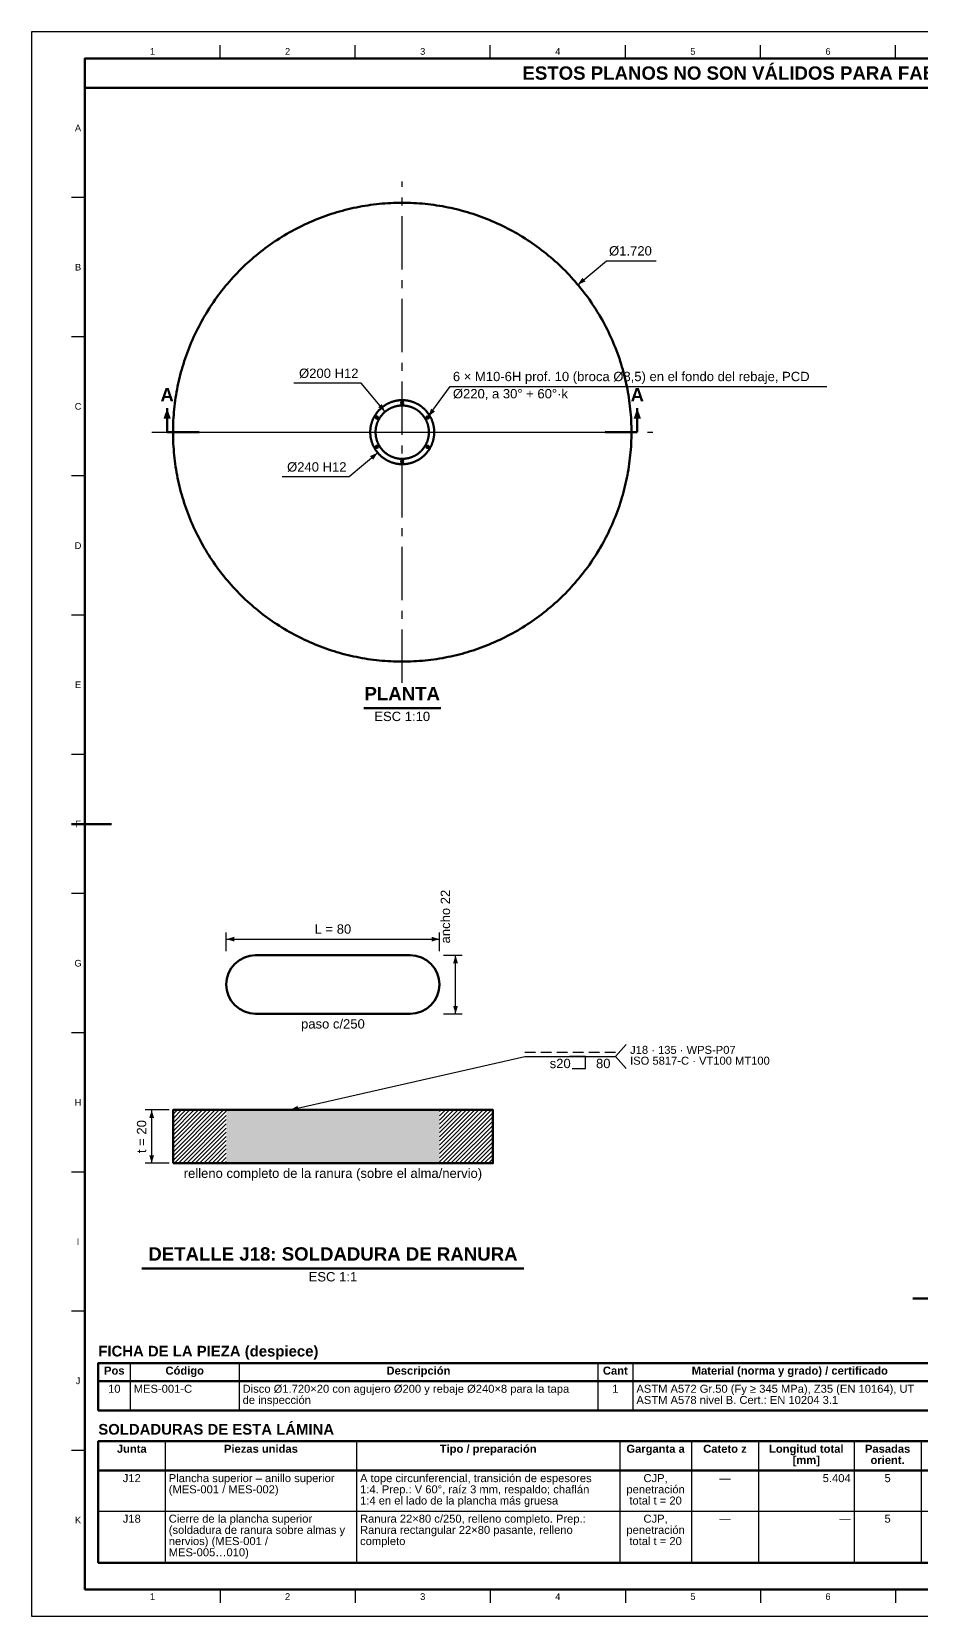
# Model space of a CAD drawing. Header units: millimetres. Extents: x 0 to 841, y 0 to 594.
# Drawn here: x 0 to 334, y 0 to 594 of the extents above; entities that cross this region are included whole.
import ezdxf
from ezdxf.enums import TextEntityAlignment as Align

# ---------------------------------------------------------------- set-up
doc = ezdxf.new("R2010")
doc.units = ezdxf.units.MM
doc.linetypes.add('EJE', pattern=[31, 20, -4, 3, -4])
doc.linetypes.add('OCULTO', pattern=[6, 4, -2])
for name, color, linetype, lineweight in [('ACH', 7, 'CONTINUOUS', 13), ('CORTE', 7, 'EJE', 70), ('COTA', 7, 'CONTINUOUS', 25), ('EJE', 7, 'EJE', 25), ('FINA', 7, 'CONTINUOUS', 25), ('MARCO', 7, 'CONTINUOUS', 70), ('OCU', 7, 'OCULTO', 25), ('TXT', 7, 'CONTINUOUS', 25), ('VIS', 7, 'CONTINUOUS', 50)]:
    doc.layers.add(name, color=color, linetype=linetype, lineweight=lineweight)
doc.styles.add('STD', font='LiberationSans-Regular.ttf')
doc.styles.add('STDB', font='LiberationSans-Bold.ttf')

msp = doc.modelspace()

# ---------------------------------------------------------------- hatches: boundary and pattern name
at = {"layer": 'ACH'}
h = msp.add_hatch(dxfattribs=at)
h.set_pattern_fill('ANSI31', scale=0.35)
h.paths.add_polyline_path([(53.03, 169.83), (73.03, 169.83), (73.03, 189.83), (53.03, 189.83)])
h = msp.add_hatch(color=7, dxfattribs=at)
h.dxf.hatch_style = 1
h.paths.add_polyline_path([(73.03, 169.83), (153.03, 169.83), (153.03, 189.83), (73.03, 189.83)])
h = msp.add_hatch(dxfattribs=at)
h.set_pattern_fill('ANSI31', scale=0.35)
h.paths.add_polyline_path([(153.03, 169.83), (173.03, 169.83), (173.03, 189.83), (153.03, 189.83)])

# ---------------------------------------------------------------- linework, layer by layer
at = {"layer": 'CORTE'}
for p, q in [((50.83, 443.88), (62.83, 443.88)), ((227.23, 443.88), (215.23, 443.88))]:
    msp.add_line(p, q, dxfattribs=at)
at = {"layer": 'COTA'}
for p, q in [((204.91, 499.16), (215.64, 508.15)), ((215.64, 508.15), (234.33, 508.15)), ((123.61, 462.26), (98.42, 462.26)), ((132.61, 451.54), (123.61, 462.26)), ((148.81, 449.72), (157.04, 461.05)), ((157.04, 461.05), (298.31, 461.05)), ((129.84, 436.16), (119.12, 427.16)), ((119.12, 427.16), (93.93, 427.16)), ((73.03, 249.33), (73.03, 256.33)), ((153.03, 249.33), (153.03, 256.33)), ((73.03, 253.83), (153.03, 253.83)), ((154.53, 247.83), (161.53, 247.83)), ((159.03, 225.83), (159.03, 247.83)), ((154.53, 225.83), (161.53, 225.83)), ((219.03, 209.83), (223.03, 214.33)), ((97.03, 189.83), (185.03, 209.83)), ((185.03, 209.83), (219.03, 209.83)), ((207.74, 209.83), (201.74, 209.83)), ((201.74, 209.83), (201.74, 209.58)), ((207.74, 205.33), (207.74, 209.83)), ((219.03, 209.83), (223.03, 205.33)), ((51.53, 189.83), (42.53, 189.83)), ((45.03, 169.83), (45.03, 189.83)), ((51.53, 169.83), (42.53, 169.83))]:
    msp.add_line(p, q, dxfattribs=at)
msp.add_lwpolyline([(202.84, 205.33), (207.74, 205.33)], dxfattribs=at)
for points in [[(204.91, 499.16), (207.79, 500.39), (206.63, 501.77)], [(50.83, 452.88), (49.43, 448.88), (52.23, 448.88)], [(132.61, 451.54), (131.37, 454.41), (129.99, 453.26)], [(148.81, 449.72), (151.3, 451.62), (149.85, 452.68)], [(227.23, 452.88), (225.83, 448.88), (228.63, 448.88)], [(129.84, 436.16), (126.97, 434.92), (128.12, 433.54)], [(73.03, 253.83), (76.03, 252.93), (76.03, 254.73)], [(153.03, 253.83), (150.03, 254.73), (150.03, 252.93)], [(159.03, 247.83), (158.13, 244.83), (159.93, 244.83)], [(159.03, 225.83), (159.93, 228.83), (158.13, 228.83)], [(97.03, 189.83), (100.16, 189.61), (99.76, 191.37)], [(45.03, 189.83), (44.13, 186.83), (45.93, 186.83)], [(45.03, 169.83), (45.93, 172.83), (44.13, 172.83)]]:
    msp.add_solid(points, dxfattribs=at)
at = {"layer": 'EJE'}
for p, q in [((139.03, 349.88), (139.03, 537.88)), ((45.03, 443.88), (233.03, 443.88)), ((62.83, 443.88), (215.23, 443.88))]:
    msp.add_line(p, q, dxfattribs=at)
at = {"layer": 'FINA'}
for p, q in [((70.69, 584), (70.69, 589)), ((121.38, 584), (121.38, 589)), ((172.06, 584), (172.06, 589)), ((222.75, 584), (222.75, 589)), ((273.44, 584), (273.44, 589)), ((324.12, 584), (324.12, 589)), ((20, 531.82), (15, 531.82)), ((20, 479.64), (15, 479.64)), ((20, 427.45), (15, 427.45)), ((20, 375.27), (15, 375.27)), ((20, 323.09), (15, 323.09)), ((20, 270.91), (15, 270.91)), ((20, 218.73), (15, 218.73)), ((20, 166.55), (15, 166.55)), ((20, 114.36), (15, 114.36)), ((37.01, 94.9), (37.01, 77.1)), ((77.85, 94.9), (77.85, 77.1)), ((212.38, 94.9), (212.38, 77.1)), ((225.59, 94.9), (225.59, 77.1)), ((25, 88.1), (646, 88.1)), ((50.13, 65.6), (50.13, 20)), ((121.92, 65.6), (121.92, 20)), ((220.63, 65.6), (220.63, 20)), ((247.55, 65.6), (247.55, 20)), ((272.68, 65.6), (272.68, 20)), ((308.58, 65.6), (308.58, 20)), ((333.71, 65.6), (333.71, 20)), ((20, 62.18), (15, 62.18)), ((25, 54.6), (646, 54.6)), ((25, 39.4), (646, 39.4)), ((70.69, 10), (70.69, 5)), ((121.38, 10), (121.38, 5)), ((172.06, 10), (172.06, 5)), ((222.75, 10), (222.75, 5)), ((273.44, 10), (273.44, 5)), ((324.12, 10), (324.12, 5))]:
    msp.add_line(p, q, dxfattribs=at)
msp.add_lwpolyline([(0, 0), (841, 0), (841, 594), (0, 594)], close=True, dxfattribs=at)
at = {"layer": 'MARCO'}
msp.add_line((15, 297), (30, 297), dxfattribs=at)
for points in [[(20, 10), (831, 10), (831, 584), (20, 584)], [(20, 573), (831, 573), (831, 584), (20, 584)]]:
    msp.add_lwpolyline(points, close=True, dxfattribs=at)
at = {"layer": 'OCU'}
msp.add_line((185.03, 211.43), (219.03, 211.43), dxfattribs=at)
at = {"layer": 'VIS'}
for p, q in [((50.83, 443.88), (50.83, 452.88)), ((227.23, 443.88), (227.23, 452.88)), ((124.57, 340.48), (153.5, 340.48)), ((41.36, 130.43), (184.71, 130.43)), ((330.63, 119.12), (520.44, 119.12)), ((25, 94.9), (25, 77.1)), ((25, 77.1), (646, 77.1)), ((25, 65.6), (25, 20)), ((25, 20), (646, 20))]:
    msp.add_line(p, q, dxfattribs=at)
for points in [[(225.03, 443.88), (225.03, 444.96), (225.01, 446.04), (224.97, 447.12), (224.93, 448.2), (224.87, 449.28), (224.79, 450.35), (224.7, 451.43), (224.6, 452.51), (224.49, 453.58), (224.36, 454.65), (224.21, 455.73), (224.06, 456.8), (223.89, 457.86), (223.71, 458.93), (223.51, 459.99), (223.3, 461.05), (223.08, 462.11), (222.84, 463.16), (222.6, 464.21), (222.33, 465.26), (222.06, 466.31), (221.77, 467.35), (221.47, 468.39), (221.15, 469.42), (220.83, 470.45), (220.49, 471.48), (220.13, 472.5), (219.77, 473.52), (219.39, 474.53), (219, 475.53), (218.59, 476.54), (218.17, 477.53), (217.75, 478.53), (217.3, 479.51), (216.85, 480.49), (216.38, 481.47), (215.91, 482.44), (215.41, 483.4), (214.91, 484.36), (214.4, 485.31), (213.87, 486.25), (213.33, 487.19), (212.78, 488.12), (212.22, 489.04), (211.65, 489.96), (211.06, 490.87), (210.47, 491.77), (209.86, 492.66), (209.24, 493.55), (208.61, 494.43), (207.97, 495.3), (207.32, 496.16), (206.66, 497.01), (205.98, 497.86), (205.3, 498.69), (204.6, 499.52), (203.9, 500.34), (203.19, 501.15), (202.46, 501.95), (201.73, 502.75), (200.98, 503.53), (200.23, 504.3), (199.46, 505.07), (198.69, 505.82), (197.91, 506.57), (197.11, 507.3), (196.31, 508.03), (195.5, 508.74), (194.68, 509.45), (193.85, 510.14), (193.02, 510.82), (192.17, 511.5), (191.32, 512.16), (190.45, 512.81), (189.58, 513.45), (188.71, 514.08), (187.82, 514.7), (186.93, 515.31), (186.02, 515.9), (185.12, 516.49), (184.2, 517.06), (183.28, 517.62), (182.35, 518.17), (181.41, 518.71), (180.47, 519.24), (179.52, 519.75), (178.56, 520.26), (177.6, 520.75), (176.63, 521.22), (175.65, 521.69), (174.67, 522.14), (173.68, 522.59), (172.69, 523.02), (171.7, 523.43), (170.69, 523.84), (169.69, 524.23), (168.67, 524.61), (167.66, 524.97), (166.64, 525.33), (165.61, 525.67), (164.58, 525.99), (163.55, 526.31), (162.51, 526.61), (161.47, 526.9), (160.42, 527.17), (159.37, 527.44), (158.32, 527.69), (157.27, 527.92), (156.21, 528.14), (155.15, 528.35), (154.09, 528.55), (153.02, 528.73), (151.95, 528.9), (150.88, 529.06), (149.81, 529.2), (148.74, 529.33), (147.67, 529.44), (146.59, 529.54), (145.51, 529.63), (144.43, 529.71), (143.36, 529.77), (142.28, 529.81), (141.2, 529.85), (140.12, 529.87), (139.03, 529.88), (137.95, 529.87), (136.87, 529.85), (135.79, 529.81), (134.71, 529.77), (133.63, 529.71), (132.56, 529.63), (131.48, 529.54), (130.4, 529.44), (129.33, 529.33), (128.26, 529.2), (127.18, 529.06), (126.12, 528.9), (125.05, 528.73), (123.98, 528.55), (122.92, 528.35), (121.86, 528.14), (120.8, 527.92), (119.75, 527.69), (118.7, 527.44), (117.65, 527.17), (116.6, 526.9), (115.56, 526.61), (114.52, 526.31), (113.49, 525.99), (112.46, 525.67), (111.43, 525.33), (110.41, 524.97), (109.4, 524.61), (108.38, 524.23), (107.38, 523.84), (106.37, 523.43), (105.38, 523.02), (104.38, 522.59), (103.4, 522.14), (102.42, 521.69), (101.44, 521.22), (100.47, 520.75), (99.51, 520.26), (98.55, 519.75), (97.6, 519.24), (96.66, 518.71), (95.72, 518.17), (94.79, 517.62), (93.87, 517.06), (92.95, 516.49), (92.04, 515.9), (91.14, 515.31), (90.25, 514.7), (89.36, 514.08), (88.49, 513.45), (87.61, 512.81), (86.75, 512.16), (85.9, 511.5), (85.05, 510.82), (84.22, 510.14), (83.39, 509.45), (82.57, 508.74), (81.76, 508.03), (80.96, 507.3), (80.16, 506.57), (79.38, 505.82), (78.61, 505.07), (77.84, 504.3), (77.09, 503.53), (76.34, 502.75), (75.61, 501.95), (74.88, 501.15), (74.17, 500.34), (73.46, 499.52), (72.77, 498.69), (72.09, 497.86), (71.41, 497.01), (70.75, 496.16), (70.1, 495.3), (69.46, 494.43), (68.83, 493.55), (68.21, 492.66), (67.6, 491.77), (67.01, 490.87), (66.42, 489.96), (65.85, 489.04), (65.29, 488.12), (64.74, 487.19), (64.2, 486.25), (63.67, 485.31), (63.16, 484.36), (62.66, 483.4), (62.16, 482.44), (61.69, 481.47), (61.22, 480.49), (60.77, 479.51), (60.32, 478.53), (59.89, 477.53), (59.48, 476.54), (59.07, 475.53), (58.68, 474.53), (58.3, 473.52), (57.94, 472.5), (57.58, 471.48), (57.24, 470.45), (56.92, 469.42), (56.6, 468.39), (56.3, 467.35), (56.01, 466.31), (55.74, 465.26), (55.47, 464.21), (55.23, 463.16), (54.99, 462.11), (54.77, 461.05), (54.56, 459.99), (54.36, 458.93), (54.18, 457.86), (54.01, 456.8), (53.86, 455.73), (53.71, 454.65), (53.58, 453.58), (53.47, 452.51), (53.37, 451.43), (53.28, 450.35), (53.2, 449.28), (53.14, 448.2), (53.1, 447.12), (53.06, 446.04), (53.04, 444.96), (53.03, 443.88), (53.04, 442.8), (53.06, 441.71), (53.1, 440.63), (53.14, 439.55), (53.2, 438.48), (53.28, 437.4), (53.37, 436.32), (53.47, 435.24), (53.58, 434.17), (53.71, 433.1), (53.86, 432.03), (54.01, 430.96), (54.18, 429.89), (54.36, 428.82), (54.56, 427.76), (54.77, 426.7), (54.99, 425.64), (55.23, 424.59), (55.47, 423.54), (55.74, 422.49), (56.01, 421.44), (56.3, 420.4), (56.6, 419.36), (56.92, 418.33), (57.24, 417.3), (57.58, 416.27), (57.94, 415.25), (58.3, 414.24), (58.68, 413.22), (59.07, 412.22), (59.48, 411.21), (59.89, 410.22), (60.32, 409.23), (60.77, 408.24), (61.22, 407.26), (61.69, 406.28), (62.16, 405.31), (62.66, 404.35), (63.16, 403.4), (63.67, 402.45), (64.2, 401.5), (64.74, 400.56), (65.29, 399.63), (65.85, 398.71), (66.42, 397.79), (67.01, 396.89), (67.6, 395.98), (68.21, 395.09), (68.83, 394.2), (69.46, 393.33), (70.1, 392.46), (70.75, 391.59), (71.41, 390.74), (72.09, 389.89), (72.77, 389.06), (73.46, 388.23), (74.17, 387.41), (74.88, 386.6), (75.61, 385.8), (76.34, 385), (77.09, 384.22), (77.84, 383.45), (78.61, 382.68), (79.38, 381.93), (80.16, 381.18), (80.96, 380.45), (81.76, 379.72), (82.57, 379.01), (83.39, 378.31), (84.22, 377.61), (85.05, 376.93), (85.9, 376.26), (86.75, 375.59), (87.61, 374.94), (88.49, 374.3), (89.36, 373.67), (90.25, 373.05), (91.14, 372.44), (92.04, 371.85), (92.95, 371.26), (93.87, 370.69), (94.79, 370.13), (95.72, 369.58), (96.66, 369.04), (97.6, 368.51), (98.55, 368), (99.51, 367.5), (100.47, 367.01), (101.44, 366.53), (102.42, 366.06), (103.4, 365.61), (104.38, 365.17), (105.38, 364.74), (106.37, 364.32), (107.38, 363.92), (108.38, 363.52), (109.4, 363.14), (110.41, 362.78), (111.43, 362.43), (112.46, 362.09), (113.49, 361.76), (114.52, 361.44), (115.56, 361.14), (116.6, 360.85), (117.65, 360.58), (118.7, 360.32), (119.75, 360.07), (120.8, 359.83), (121.86, 359.61), (122.92, 359.4), (123.98, 359.2), (125.05, 359.02), (126.12, 358.85), (127.18, 358.7), (128.26, 358.55), (129.33, 358.43), (130.4, 358.31), (131.48, 358.21), (132.56, 358.12), (133.63, 358.05), (134.71, 357.98), (135.79, 357.94), (136.87, 357.9), (137.95, 357.88), (139.03, 357.88), (140.12, 357.88), (141.2, 357.9), (142.28, 357.94), (143.36, 357.98), (144.43, 358.05), (145.51, 358.12), (146.59, 358.21), (147.67, 358.31), (148.74, 358.43), (149.81, 358.55), (150.88, 358.7), (151.95, 358.85), (153.02, 359.02), (154.09, 359.2), (155.15, 359.4), (156.21, 359.61), (157.27, 359.83), (158.32, 360.07), (159.37, 360.32), (160.42, 360.58), (161.47, 360.85), (162.51, 361.14), (163.55, 361.44), (164.58, 361.76), (165.61, 362.09), (166.64, 362.43), (167.66, 362.78), (168.67, 363.14), (169.69, 363.52), (170.69, 363.92), (171.7, 364.32), (172.69, 364.74), (173.68, 365.17), (174.67, 365.61), (175.65, 366.06), (176.63, 366.53), (177.6, 367.01), (178.56, 367.5), (179.52, 368), (180.47, 368.51), (181.41, 369.04), (182.35, 369.58), (183.28, 370.13), (184.2, 370.69), (185.12, 371.26), (186.02, 371.85), (186.93, 372.44), (187.82, 373.05), (188.71, 373.67), (189.58, 374.3), (190.45, 374.94), (191.32, 375.59), (192.17, 376.26), (193.02, 376.93), (193.85, 377.61), (194.68, 378.31), (195.5, 379.01), (196.31, 379.72), (197.11, 380.45), (197.91, 381.18), (198.69, 381.93), (199.46, 382.68), (200.23, 383.45), (200.98, 384.22), (201.73, 385), (202.46, 385.8), (203.19, 386.6), (203.9, 387.41), (204.6, 388.23), (205.3, 389.06), (205.98, 389.89), (206.66, 390.74), (207.32, 391.59), (207.97, 392.46), (208.61, 393.33), (209.24, 394.2), (209.86, 395.09), (210.47, 395.98), (211.06, 396.89), (211.65, 397.79), (212.22, 398.71), (212.78, 399.63), (213.33, 400.56), (213.87, 401.5), (214.4, 402.45), (214.91, 403.4), (215.41, 404.35), (215.91, 405.31), (216.38, 406.28), (216.85, 407.26), (217.3, 408.24), (217.75, 409.23), (218.17, 410.22), (218.59, 411.21), (219, 412.22), (219.39, 413.22), (219.77, 414.24), (220.13, 415.25), (220.49, 416.27), (220.83, 417.3), (221.15, 418.33), (221.47, 419.36), (221.77, 420.4), (222.06, 421.44), (222.33, 422.49), (222.6, 423.54), (222.84, 424.59), (223.08, 425.64), (223.3, 426.7), (223.51, 427.76), (223.71, 428.82), (223.89, 429.89), (224.06, 430.96), (224.21, 432.03), (224.36, 433.1), (224.49, 434.17), (224.6, 435.24), (224.7, 436.32), (224.79, 437.4), (224.87, 438.48), (224.93, 439.55), (224.97, 440.63), (225.01, 441.71), (225.03, 442.8), (225.03, 443.88)], [(151.03, 443.88), (151.03, 443.73), (151.03, 443.57), (151.03, 443.42), (151.02, 443.27), (151.01, 443.12), (151, 442.97), (150.99, 442.82), (150.97, 442.67), (150.96, 442.52), (150.94, 442.37), (150.92, 442.22), (150.9, 442.07), (150.87, 441.92), (150.85, 441.78), (150.82, 441.63), (150.79, 441.48), (150.76, 441.33), (150.73, 441.18), (150.69, 441.04), (150.66, 440.89), (150.62, 440.75), (150.58, 440.6), (150.54, 440.46), (150.49, 440.31), (150.45, 440.17), (150.4, 440.02), (150.35, 439.88), (150.3, 439.74), (150.25, 439.6), (150.19, 439.46), (150.14, 439.32), (150.08, 439.18), (150.02, 439.04), (149.96, 438.9), (149.89, 438.77), (149.83, 438.63), (149.76, 438.5), (149.69, 438.36), (149.62, 438.23), (149.55, 438.09), (149.48, 437.96), (149.4, 437.83), (149.33, 437.7), (149.25, 437.57), (149.17, 437.45), (149.09, 437.32), (149, 437.19), (148.92, 437.07), (148.83, 436.95), (148.74, 436.82), (148.65, 436.7), (148.56, 436.58), (148.47, 436.46), (148.38, 436.34), (148.28, 436.23), (148.18, 436.11), (148.09, 436), (147.99, 435.88), (147.88, 435.77), (147.78, 435.66), (147.68, 435.55), (147.57, 435.44), (147.47, 435.34), (147.36, 435.23), (147.25, 435.13), (147.14, 435.03), (147.03, 434.92), (146.91, 434.82), (146.8, 434.73), (146.68, 434.63), (146.57, 434.53), (146.45, 434.44), (146.33, 434.35), (146.21, 434.26), (146.09, 434.17), (145.97, 434.08), (145.84, 433.99), (145.72, 433.91), (145.59, 433.83), (145.46, 433.74), (145.34, 433.66), (145.21, 433.59), (145.08, 433.51), (144.95, 433.43), (144.82, 433.36), (144.68, 433.29), (144.55, 433.22), (144.42, 433.15), (144.28, 433.08), (144.14, 433.02), (144.01, 432.95), (143.87, 432.89), (143.73, 432.83), (143.59, 432.77), (143.45, 432.72), (143.31, 432.66), (143.17, 432.61), (143.03, 432.56), (142.89, 432.51), (142.74, 432.46), (142.6, 432.42), (142.45, 432.37), (142.31, 432.33), (142.16, 432.29), (142.02, 432.25), (141.87, 432.22), (141.73, 432.18), (141.58, 432.15), (141.43, 432.12), (141.28, 432.09), (141.14, 432.06), (140.99, 432.04), (140.84, 432.01), (140.69, 431.99), (140.54, 431.97), (140.39, 431.95), (140.24, 431.94), (140.09, 431.92), (139.94, 431.91), (139.79, 431.9), (139.64, 431.89), (139.49, 431.88), (139.34, 431.88), (139.19, 431.88), (139.03, 431.88), (138.88, 431.88), (138.73, 431.88), (138.58, 431.88), (138.43, 431.89), (138.28, 431.9), (138.13, 431.91), (137.98, 431.92), (137.83, 431.94), (137.68, 431.95), (137.53, 431.97), (137.38, 431.99), (137.23, 432.01), (137.08, 432.04), (136.93, 432.06), (136.79, 432.09), (136.64, 432.12), (136.49, 432.15), (136.34, 432.18), (136.2, 432.22), (136.05, 432.25), (135.9, 432.29), (135.76, 432.33), (135.61, 432.37), (135.47, 432.42), (135.33, 432.46), (135.18, 432.51), (135.04, 432.56), (134.9, 432.61), (134.76, 432.66), (134.62, 432.72), (134.48, 432.77), (134.34, 432.83), (134.2, 432.89), (134.06, 432.95), (133.93, 433.02), (133.79, 433.08), (133.65, 433.15), (133.52, 433.22), (133.39, 433.29), (133.25, 433.36), (133.12, 433.43), (132.99, 433.51), (132.86, 433.59), (132.73, 433.66), (132.6, 433.74), (132.48, 433.83), (132.35, 433.91), (132.23, 433.99), (132.1, 434.08), (131.98, 434.17), (131.86, 434.26), (131.74, 434.35), (131.62, 434.44), (131.5, 434.53), (131.39, 434.63), (131.27, 434.73), (131.16, 434.82), (131.04, 434.92), (130.93, 435.03), (130.82, 435.13), (130.71, 435.23), (130.6, 435.34), (130.5, 435.44), (130.39, 435.55), (130.29, 435.66), (130.18, 435.77), (130.08, 435.88), (129.98, 436), (129.89, 436.11), (129.79, 436.23), (129.69, 436.34), (129.6, 436.46), (129.51, 436.58), (129.42, 436.7), (129.33, 436.82), (129.24, 436.95), (129.15, 437.07), (129.07, 437.19), (128.98, 437.32), (128.9, 437.45), (128.82, 437.57), (128.74, 437.7), (128.67, 437.83), (128.59, 437.96), (128.52, 438.09), (128.45, 438.23), (128.38, 438.36), (128.31, 438.5), (128.24, 438.63), (128.18, 438.77), (128.11, 438.9), (128.05, 439.04), (127.99, 439.18), (127.93, 439.32), (127.88, 439.46), (127.82, 439.6), (127.77, 439.74), (127.72, 439.88), (127.67, 440.02), (127.62, 440.17), (127.58, 440.31), (127.53, 440.46), (127.49, 440.6), (127.45, 440.75), (127.41, 440.89), (127.38, 441.04), (127.34, 441.18), (127.31, 441.33), (127.28, 441.48), (127.25, 441.63), (127.22, 441.78), (127.19, 441.92), (127.17, 442.07), (127.15, 442.22), (127.13, 442.37), (127.11, 442.52), (127.1, 442.67), (127.08, 442.82), (127.07, 442.97), (127.06, 443.12), (127.05, 443.27), (127.04, 443.42), (127.04, 443.57), (127.04, 443.73), (127.03, 443.88), (127.04, 444.03), (127.04, 444.18), (127.04, 444.33), (127.05, 444.48), (127.06, 444.63), (127.07, 444.78), (127.08, 444.93), (127.1, 445.08), (127.11, 445.23), (127.13, 445.38), (127.15, 445.53), (127.17, 445.68), (127.19, 445.83), (127.22, 445.98), (127.25, 446.12), (127.28, 446.27), (127.31, 446.42), (127.34, 446.57), (127.38, 446.71), (127.41, 446.86), (127.45, 447.01), (127.49, 447.15), (127.53, 447.3), (127.58, 447.44), (127.62, 447.58), (127.67, 447.73), (127.72, 447.87), (127.77, 448.01), (127.82, 448.15), (127.88, 448.29), (127.93, 448.43), (127.99, 448.57), (128.05, 448.71), (128.11, 448.85), (128.18, 448.99), (128.24, 449.12), (128.31, 449.26), (128.38, 449.39), (128.45, 449.52), (128.52, 449.66), (128.59, 449.79), (128.67, 449.92), (128.74, 450.05), (128.82, 450.18), (128.9, 450.31), (128.98, 450.43), (129.07, 450.56), (129.15, 450.68), (129.24, 450.81), (129.33, 450.93), (129.42, 451.05), (129.51, 451.17), (129.6, 451.29), (129.69, 451.41), (129.79, 451.52), (129.89, 451.64), (129.98, 451.75), (130.08, 451.87), (130.18, 451.98), (130.29, 452.09), (130.39, 452.2), (130.5, 452.31), (130.6, 452.41), (130.71, 452.52), (130.82, 452.62), (130.93, 452.73), (131.04, 452.83), (131.16, 452.93), (131.27, 453.03), (131.39, 453.12), (131.5, 453.22), (131.62, 453.31), (131.74, 453.4), (131.86, 453.49), (131.98, 453.58), (132.1, 453.67), (132.23, 453.76), (132.35, 453.84), (132.48, 453.93), (132.6, 454.01), (132.73, 454.09), (132.86, 454.17), (132.99, 454.24), (133.12, 454.32), (133.25, 454.39), (133.39, 454.46), (133.52, 454.53), (133.65, 454.6), (133.79, 454.67), (133.93, 454.73), (134.06, 454.8), (134.2, 454.86), (134.34, 454.92), (134.48, 454.98), (134.62, 455.03), (134.76, 455.09), (134.9, 455.14), (135.04, 455.19), (135.18, 455.24), (135.33, 455.29), (135.47, 455.33), (135.61, 455.38), (135.76, 455.42), (135.9, 455.46), (136.05, 455.5), (136.2, 455.54), (136.34, 455.57), (136.49, 455.6), (136.64, 455.63), (136.79, 455.66), (136.93, 455.69), (137.08, 455.72), (137.23, 455.74), (137.38, 455.76), (137.53, 455.78), (137.68, 455.8), (137.83, 455.82), (137.98, 455.83), (138.13, 455.84), (138.28, 455.85), (138.43, 455.86), (138.58, 455.87), (138.73, 455.87), (138.88, 455.87), (139.03, 455.88), (139.19, 455.87), (139.34, 455.87), (139.49, 455.87), (139.64, 455.86), (139.79, 455.85), (139.94, 455.84), (140.09, 455.83), (140.24, 455.82), (140.39, 455.8), (140.54, 455.78), (140.69, 455.76), (140.84, 455.74), (140.99, 455.72), (141.14, 455.69), (141.28, 455.66), (141.43, 455.63), (141.58, 455.6), (141.73, 455.57), (141.87, 455.54), (142.02, 455.5), (142.16, 455.46), (142.31, 455.42), (142.45, 455.38), (142.6, 455.33), (142.74, 455.29), (142.89, 455.24), (143.03, 455.19), (143.17, 455.14), (143.31, 455.09), (143.45, 455.03), (143.59, 454.98), (143.73, 454.92), (143.87, 454.86), (144.01, 454.8), (144.14, 454.73), (144.28, 454.67), (144.42, 454.6), (144.55, 454.53), (144.68, 454.46), (144.82, 454.39), (144.95, 454.32), (145.08, 454.24), (145.21, 454.17), (145.34, 454.09), (145.46, 454.01), (145.59, 453.93), (145.72, 453.84), (145.84, 453.76), (145.97, 453.67), (146.09, 453.58), (146.21, 453.49), (146.33, 453.4), (146.45, 453.31), (146.57, 453.22), (146.68, 453.12), (146.8, 453.03), (146.91, 452.93), (147.03, 452.83), (147.14, 452.73), (147.25, 452.62), (147.36, 452.52), (147.47, 452.41), (147.57, 452.31), (147.68, 452.2), (147.78, 452.09), (147.88, 451.98), (147.99, 451.87), (148.09, 451.75), (148.18, 451.64), (148.28, 451.52), (148.38, 451.41), (148.47, 451.29), (148.56, 451.17), (148.65, 451.05), (148.74, 450.93), (148.83, 450.81), (148.92, 450.68), (149, 450.56), (149.09, 450.43), (149.17, 450.31), (149.25, 450.18), (149.33, 450.05), (149.4, 449.92), (149.48, 449.79), (149.55, 449.66), (149.62, 449.52), (149.69, 449.39), (149.76, 449.26), (149.83, 449.12), (149.89, 448.99), (149.96, 448.85), (150.02, 448.71), (150.08, 448.57), (150.14, 448.43), (150.19, 448.29), (150.25, 448.15), (150.3, 448.01), (150.35, 447.87), (150.4, 447.73), (150.45, 447.58), (150.49, 447.44), (150.54, 447.3), (150.58, 447.15), (150.62, 447.01), (150.66, 446.86), (150.69, 446.71), (150.73, 446.57), (150.76, 446.42), (150.79, 446.27), (150.82, 446.12), (150.85, 445.98), (150.87, 445.83), (150.9, 445.68), (150.92, 445.53), (150.94, 445.38), (150.96, 445.23), (150.97, 445.08), (150.99, 444.93), (151, 444.78), (151.01, 444.63), (151.02, 444.48), (151.03, 444.33), (151.03, 444.18), (151.03, 444.03), (151.03, 443.88)], [(149.03, 443.88), (149.03, 443.75), (149.03, 443.62), (149.03, 443.5), (149.02, 443.37), (149.02, 443.25), (149.01, 443.12), (149, 443), (148.98, 442.87), (148.97, 442.75), (148.96, 442.62), (148.94, 442.5), (148.92, 442.37), (148.9, 442.25), (148.88, 442.13), (148.86, 442), (148.83, 441.88), (148.81, 441.76), (148.78, 441.63), (148.75, 441.51), (148.72, 441.39), (148.69, 441.27), (148.66, 441.15), (148.62, 441.03), (148.58, 440.91), (148.55, 440.79), (148.51, 440.67), (148.46, 440.55), (148.42, 440.43), (148.38, 440.31), (148.33, 440.19), (148.29, 440.08), (148.24, 439.96), (148.19, 439.85), (148.14, 439.73), (148.08, 439.62), (148.03, 439.5), (147.97, 439.39), (147.92, 439.28), (147.86, 439.17), (147.8, 439.06), (147.74, 438.95), (147.67, 438.84), (147.61, 438.73), (147.54, 438.62), (147.48, 438.52), (147.41, 438.41), (147.34, 438.31), (147.27, 438.2), (147.2, 438.1), (147.12, 438), (147.05, 437.9), (146.97, 437.8), (146.9, 437.7), (146.82, 437.6), (146.74, 437.5), (146.66, 437.41), (146.58, 437.31), (146.49, 437.22), (146.41, 437.12), (146.32, 437.03), (146.24, 436.94), (146.15, 436.85), (146.06, 436.76), (145.97, 436.67), (145.88, 436.59), (145.79, 436.5), (145.69, 436.42), (145.6, 436.33), (145.51, 436.25), (145.41, 436.17), (145.31, 436.09), (145.21, 436.01), (145.11, 435.94), (145.01, 435.86), (144.91, 435.79), (144.81, 435.71), (144.71, 435.64), (144.6, 435.57), (144.5, 435.5), (144.39, 435.43), (144.29, 435.37), (144.18, 435.3), (144.07, 435.24), (143.96, 435.17), (143.85, 435.11), (143.74, 435.05), (143.63, 434.99), (143.52, 434.94), (143.41, 434.88), (143.29, 434.83), (143.18, 434.77), (143.06, 434.72), (142.95, 434.67), (142.83, 434.63), (142.72, 434.58), (142.6, 434.53), (142.48, 434.49), (142.36, 434.45), (142.24, 434.4), (142.12, 434.37), (142.01, 434.33), (141.88, 434.29), (141.76, 434.26), (141.64, 434.22), (141.52, 434.19), (141.4, 434.16), (141.28, 434.13), (141.15, 434.1), (141.03, 434.08), (140.91, 434.05), (140.78, 434.03), (140.66, 434.01), (140.54, 433.99), (140.41, 433.97), (140.29, 433.95), (140.16, 433.94), (140.04, 433.93), (139.91, 433.91), (139.79, 433.9), (139.66, 433.9), (139.54, 433.89), (139.41, 433.88), (139.29, 433.88), (139.16, 433.88), (139.03, 433.88), (138.91, 433.88), (138.78, 433.88), (138.66, 433.88), (138.53, 433.89), (138.41, 433.9), (138.28, 433.9), (138.16, 433.91), (138.03, 433.93), (137.91, 433.94), (137.78, 433.95), (137.66, 433.97), (137.53, 433.99), (137.41, 434.01), (137.28, 434.03), (137.16, 434.05), (137.04, 434.08), (136.91, 434.1), (136.79, 434.13), (136.67, 434.16), (136.55, 434.19), (136.43, 434.22), (136.31, 434.26), (136.18, 434.29), (136.06, 434.33), (135.94, 434.37), (135.83, 434.4), (135.71, 434.45), (135.59, 434.49), (135.47, 434.53), (135.35, 434.58), (135.24, 434.63), (135.12, 434.67), (135.01, 434.72), (134.89, 434.77), (134.78, 434.83), (134.66, 434.88), (134.55, 434.94), (134.44, 434.99), (134.33, 435.05), (134.22, 435.11), (134.11, 435.17), (134, 435.24), (133.89, 435.3), (133.78, 435.37), (133.68, 435.43), (133.57, 435.5), (133.47, 435.57), (133.36, 435.64), (133.26, 435.71), (133.16, 435.79), (133.06, 435.86), (132.96, 435.94), (132.86, 436.01), (132.76, 436.09), (132.66, 436.17), (132.56, 436.25), (132.47, 436.33), (132.37, 436.42), (132.28, 436.5), (132.19, 436.59), (132.1, 436.67), (132.01, 436.76), (131.92, 436.85), (131.83, 436.94), (131.75, 437.03), (131.66, 437.12), (131.58, 437.22), (131.49, 437.31), (131.41, 437.41), (131.33, 437.5), (131.25, 437.6), (131.17, 437.7), (131.09, 437.8), (131.02, 437.9), (130.94, 438), (130.87, 438.1), (130.8, 438.2), (130.73, 438.31), (130.66, 438.41), (130.59, 438.52), (130.52, 438.62), (130.46, 438.73), (130.4, 438.84), (130.33, 438.95), (130.27, 439.06), (130.21, 439.17), (130.15, 439.28), (130.1, 439.39), (130.04, 439.5), (129.99, 439.62), (129.93, 439.73), (129.88, 439.85), (129.83, 439.96), (129.78, 440.08), (129.74, 440.19), (129.69, 440.31), (129.65, 440.43), (129.6, 440.55), (129.56, 440.67), (129.52, 440.79), (129.49, 440.91), (129.45, 441.03), (129.41, 441.15), (129.38, 441.27), (129.35, 441.39), (129.32, 441.51), (129.29, 441.63), (129.26, 441.76), (129.24, 441.88), (129.21, 442), (129.19, 442.13), (129.17, 442.25), (129.15, 442.37), (129.13, 442.5), (129.11, 442.62), (129.1, 442.75), (129.09, 442.87), (129.07, 443), (129.06, 443.12), (129.05, 443.25), (129.05, 443.37), (129.04, 443.5), (129.04, 443.62), (129.04, 443.75), (129.03, 443.88), (129.04, 444), (129.04, 444.13), (129.04, 444.25), (129.05, 444.38), (129.05, 444.5), (129.06, 444.63), (129.07, 444.75), (129.09, 444.88), (129.1, 445), (129.11, 445.13), (129.13, 445.25), (129.15, 445.38), (129.17, 445.5), (129.19, 445.63), (129.21, 445.75), (129.24, 445.87), (129.26, 446), (129.29, 446.12), (129.32, 446.24), (129.35, 446.36), (129.38, 446.48), (129.41, 446.61), (129.45, 446.73), (129.49, 446.85), (129.52, 446.97), (129.56, 447.09), (129.6, 447.2), (129.65, 447.32), (129.69, 447.44), (129.74, 447.56), (129.78, 447.67), (129.83, 447.79), (129.88, 447.9), (129.93, 448.02), (129.99, 448.13), (130.04, 448.25), (130.1, 448.36), (130.15, 448.47), (130.21, 448.58), (130.27, 448.69), (130.33, 448.8), (130.4, 448.91), (130.46, 449.02), (130.52, 449.13), (130.59, 449.23), (130.66, 449.34), (130.73, 449.44), (130.8, 449.55), (130.87, 449.65), (130.94, 449.75), (131.02, 449.85), (131.09, 449.96), (131.17, 450.05), (131.25, 450.15), (131.33, 450.25), (131.41, 450.35), (131.49, 450.44), (131.58, 450.54), (131.66, 450.63), (131.75, 450.72), (131.83, 450.81), (131.92, 450.9), (132.01, 450.99), (132.1, 451.08), (132.19, 451.17), (132.28, 451.25), (132.37, 451.34), (132.47, 451.42), (132.56, 451.5), (132.66, 451.58), (132.76, 451.66), (132.86, 451.74), (132.96, 451.82), (133.06, 451.89), (133.16, 451.97), (133.26, 452.04), (133.36, 452.11), (133.47, 452.18), (133.57, 452.25), (133.68, 452.32), (133.78, 452.39), (133.89, 452.45), (134, 452.52), (134.11, 452.58), (134.22, 452.64), (134.33, 452.7), (134.44, 452.76), (134.55, 452.81), (134.66, 452.87), (134.78, 452.92), (134.89, 452.98), (135.01, 453.03), (135.12, 453.08), (135.24, 453.13), (135.35, 453.17), (135.47, 453.22), (135.59, 453.26), (135.71, 453.31), (135.83, 453.35), (135.94, 453.39), (136.06, 453.42), (136.18, 453.46), (136.31, 453.5), (136.43, 453.53), (136.55, 453.56), (136.67, 453.59), (136.79, 453.62), (136.91, 453.65), (137.04, 453.67), (137.16, 453.7), (137.28, 453.72), (137.41, 453.74), (137.53, 453.76), (137.66, 453.78), (137.78, 453.8), (137.91, 453.81), (138.03, 453.83), (138.16, 453.84), (138.28, 453.85), (138.41, 453.86), (138.53, 453.86), (138.66, 453.87), (138.78, 453.87), (138.91, 453.88), (139.03, 453.88), (139.16, 453.88), (139.29, 453.87), (139.41, 453.87), (139.54, 453.86), (139.66, 453.86), (139.79, 453.85), (139.91, 453.84), (140.04, 453.83), (140.16, 453.81), (140.29, 453.8), (140.41, 453.78), (140.54, 453.76), (140.66, 453.74), (140.78, 453.72), (140.91, 453.7), (141.03, 453.67), (141.15, 453.65), (141.28, 453.62), (141.4, 453.59), (141.52, 453.56), (141.64, 453.53), (141.76, 453.5), (141.88, 453.46), (142.01, 453.42), (142.12, 453.39), (142.24, 453.35), (142.36, 453.31), (142.48, 453.26), (142.6, 453.22), (142.72, 453.17), (142.83, 453.13), (142.95, 453.08), (143.06, 453.03), (143.18, 452.98), (143.29, 452.92), (143.41, 452.87), (143.52, 452.81), (143.63, 452.76), (143.74, 452.7), (143.85, 452.64), (143.96, 452.58), (144.07, 452.52), (144.18, 452.45), (144.29, 452.39), (144.39, 452.32), (144.5, 452.25), (144.6, 452.18), (144.71, 452.11), (144.81, 452.04), (144.91, 451.97), (145.01, 451.89), (145.11, 451.82), (145.21, 451.74), (145.31, 451.66), (145.41, 451.58), (145.51, 451.5), (145.6, 451.42), (145.69, 451.34), (145.79, 451.25), (145.88, 451.17), (145.97, 451.08), (146.06, 450.99), (146.15, 450.9), (146.24, 450.81), (146.32, 450.72), (146.41, 450.63), (146.49, 450.54), (146.58, 450.44), (146.66, 450.35), (146.74, 450.25), (146.82, 450.15), (146.9, 450.05), (146.97, 449.96), (147.05, 449.85), (147.12, 449.75), (147.2, 449.65), (147.27, 449.55), (147.34, 449.44), (147.41, 449.34), (147.48, 449.23), (147.54, 449.13), (147.61, 449.02), (147.67, 448.91), (147.74, 448.8), (147.8, 448.69), (147.86, 448.58), (147.92, 448.47), (147.97, 448.36), (148.03, 448.25), (148.08, 448.13), (148.14, 448.02), (148.19, 447.9), (148.24, 447.79), (148.29, 447.67), (148.33, 447.56), (148.38, 447.44), (148.42, 447.32), (148.46, 447.2), (148.51, 447.09), (148.55, 446.97), (148.58, 446.85), (148.62, 446.73), (148.66, 446.61), (148.69, 446.48), (148.72, 446.36), (148.75, 446.24), (148.78, 446.12), (148.81, 446), (148.83, 445.87), (148.86, 445.75), (148.88, 445.63), (148.9, 445.5), (148.92, 445.38), (148.94, 445.25), (148.96, 445.13), (148.97, 445), (148.98, 444.88), (149, 444.75), (149.01, 444.63), (149.02, 444.5), (149.02, 444.38), (149.03, 444.25), (149.03, 444.13), (149.03, 444), (149.03, 443.88)], [(139.46, 454.88), (139.44, 454.76), (139.39, 454.65), (139.31, 454.55), (139.21, 454.49), (139.1, 454.46), (138.97, 454.46), (138.86, 454.49), (138.76, 454.55), (138.68, 454.65), (138.63, 454.76), (138.61, 454.88), (138.63, 455), (138.68, 455.11), (138.76, 455.2), (138.86, 455.26), (138.97, 455.3), (139.1, 455.3), (139.21, 455.26), (139.31, 455.2), (139.39, 455.11), (139.44, 455), (139.46, 454.88)], [(129.93, 449.38), (129.92, 449.26), (129.87, 449.15), (129.79, 449.05), (129.69, 448.99), (129.57, 448.96), (129.45, 448.96), (129.33, 448.99), (129.23, 449.05), (129.15, 449.15), (129.1, 449.26), (129.08, 449.38), (129.1, 449.5), (129.15, 449.61), (129.23, 449.7), (129.33, 449.76), (129.45, 449.8), (129.57, 449.8), (129.69, 449.76), (129.79, 449.7), (129.87, 449.61), (129.92, 449.5), (129.93, 449.38)], [(148.99, 449.38), (148.97, 449.26), (148.92, 449.15), (148.84, 449.05), (148.74, 448.99), (148.62, 448.96), (148.5, 448.96), (148.38, 448.99), (148.28, 449.05), (148.2, 449.15), (148.15, 449.26), (148.14, 449.38), (148.15, 449.5), (148.2, 449.61), (148.28, 449.7), (148.38, 449.76), (148.5, 449.8), (148.62, 449.8), (148.74, 449.76), (148.84, 449.7), (148.92, 449.61), (148.97, 449.5), (148.99, 449.38)], [(129.93, 438.38), (129.92, 438.26), (129.87, 438.15), (129.79, 438.05), (129.69, 437.99), (129.57, 437.96), (129.45, 437.96), (129.33, 437.99), (129.23, 438.05), (129.15, 438.15), (129.1, 438.26), (129.08, 438.38), (129.1, 438.5), (129.15, 438.61), (129.23, 438.7), (129.33, 438.76), (129.45, 438.8), (129.57, 438.8), (129.69, 438.76), (129.79, 438.7), (129.87, 438.61), (129.92, 438.5), (129.93, 438.38)], [(148.99, 438.38), (148.97, 438.26), (148.92, 438.15), (148.84, 438.05), (148.74, 437.99), (148.62, 437.96), (148.5, 437.96), (148.38, 437.99), (148.28, 438.05), (148.2, 438.15), (148.15, 438.26), (148.14, 438.38), (148.15, 438.5), (148.2, 438.61), (148.28, 438.7), (148.38, 438.76), (148.5, 438.8), (148.62, 438.8), (148.74, 438.76), (148.84, 438.7), (148.92, 438.61), (148.97, 438.5), (148.99, 438.38)], [(139.46, 432.88), (139.44, 432.76), (139.39, 432.65), (139.31, 432.55), (139.21, 432.49), (139.1, 432.46), (138.97, 432.46), (138.86, 432.49), (138.76, 432.55), (138.68, 432.65), (138.63, 432.76), (138.61, 432.88), (138.63, 433), (138.68, 433.11), (138.76, 433.2), (138.86, 433.26), (138.97, 433.3), (139.1, 433.3), (139.21, 433.26), (139.31, 433.2), (139.39, 433.11), (139.44, 433), (139.46, 432.88)]]:
    msp.add_lwpolyline(points, dxfattribs=at)
for points in [[(142.03, 225.83), (144.18, 226.04), (146.24, 226.66), (148.15, 227.68), (149.81, 229.05), (151.18, 230.71), (152.2, 232.62), (152.82, 234.68), (153.03, 236.83), (152.82, 238.97), (152.2, 241.04), (151.18, 242.94), (149.81, 244.6), (148.15, 245.97), (146.24, 246.99), (144.18, 247.61), (142.03, 247.83), (84.03, 247.83), (81.89, 247.61), (79.83, 246.99), (77.92, 245.97), (76.26, 244.6), (74.89, 242.94), (73.87, 241.04), (73.25, 238.97), (73.03, 236.83), (73.25, 234.68), (73.87, 232.62), (74.89, 230.71), (76.26, 229.05), (77.92, 227.68), (79.83, 226.66), (81.89, 226.04), (84.03, 225.83)], [(53.03, 169.83), (173.03, 169.83), (173.03, 189.83), (53.03, 189.83)], [(25, 88.1), (646, 88.1), (646, 94.9), (25, 94.9)], [(25, 54.6), (646, 54.6), (646, 65.6), (25, 65.6)]]:
    msp.add_lwpolyline(points, close=True, dxfattribs=at)

# ---------------------------------------------------------------- texts
at = {"layer": 'TXT'}
for s, height, style, p in [('1', 2.5, 'STD', (45.34, 586.6)), ('2', 2.5, 'STD', (96.03, 586.6)), ('3', 2.5, 'STD', (146.72, 586.6)), ('ESTOS PLANOS NO SON VÁLIDOS PARA FABRICACIÓN HASTA SU REVISIÓN Y APROBACIÓN POR UN INGENIERO CALCULISTA HABILITADO.', 5, 'STDB', (425.5, 578.5)), ('4', 2.5, 'STD', (197.41, 586.6)), ('5', 2.5, 'STD', (248.09, 586.6)), ('6', 2.5, 'STD', (298.78, 586.6)), ('A', 2.5, 'STD', (17.4, 557.91)), ('B', 2.5, 'STD', (17.4, 505.73)), ('A', 5, 'STDB', (50.83, 457.88)), ('A', 5, 'STDB', (227.23, 457.88)), ('C', 2.5, 'STD', (17.4, 453.55)), ('D', 2.5, 'STD', (17.4, 401.36)), ('E', 2.5, 'STD', (17.4, 349.18)), ('F', 2.5, 'STD', (17.4, 297)), ('G', 2.5, 'STD', (17.4, 244.82)), ('H', 2.5, 'STD', (17.4, 192.64)), ('I', 2.5, 'STD', (17.4, 140.45)), ('J', 2.5, 'STD', (17.4, 88.27)), ('Pos', 3, 'STDB', (31.01, 92.1)), ('Código', 3, 'STDB', (57.43, 92.1)), ('Descripción', 3, 'STDB', (145.12, 92.1)), ('Cant', 3, 'STDB', (218.99, 92.1)), ('Material (norma y grado) / certificado', 3, 'STDB', (284.45, 92.1)), ('10', 3, 'STD', (31.01, 85.3)), ('1', 3, 'STD', (218.99, 85.3)), ('Junta', 3, 'STDB', (37.56, 62.8)), ('Piezas unidas', 3, 'STDB', (86.02, 62.8)), ('Tipo / preparación', 3, 'STDB', (171.28, 62.8)), ('Garganta a', 3, 'STDB', (234.09, 62.8)), ('Cateto z', 3, 'STDB', (260.12, 62.8)), ('Longitud total', 3, 'STDB', (290.63, 62.8)), ('[mm]', 3, 'STDB', (290.63, 58.6)), ('Pasadas', 3, 'STDB', (321.14, 62.8)), ('orient.', 3, 'STDB', (321.14, 58.6)), ('J12', 3, 'STD', (37.56, 51.8)), ('penetración', 3, 'STD', (234.09, 47.6)), ('CJP,', 3, 'STD', (234.09, 51.8)), ('—', 3, 'STD', (260.12, 51.8)), ('5', 3, 'STD', (321.14, 51.8)), ('total t = 20', 3, 'STD', (234.09, 43.4)), ('K', 2.5, 'STD', (17.4, 36.09)), ('J18', 3, 'STD', (37.56, 36.6)), ('CJP,', 3, 'STD', (234.09, 36.6)), ('—', 3, 'STD', (260.12, 36.6)), ('5', 3, 'STD', (321.14, 36.6)), ('penetración', 3, 'STD', (234.09, 32.4)), ('total t = 20', 3, 'STD', (234.09, 28.2)), ('1', 2.5, 'STD', (45.34, 7.4)), ('2', 2.5, 'STD', (96.03, 7.4)), ('3', 2.5, 'STD', (146.72, 7.4)), ('4', 2.5, 'STD', (197.41, 7.4)), ('5', 2.5, 'STD', (248.09, 7.4)), ('6', 2.5, 'STD', (298.78, 7.4))]:
    msp.add_text(s, height=height, dxfattribs=dict(at, style=style)).set_placement(p, align=Align.MIDDLE_CENTER)
at = {"layer": 'TXT', "style": 'STD'}
for s, p in [('Ø1.720', (216.64, 509.05)), ('6 × M10-6H prof. 10 (broca Ø8,5) en el fondo del rebaje, PCD', (158.04, 461.95))]:
    msp.add_text(s, height=3.5, dxfattribs=at).set_placement(p, align=Align.BOTTOM_LEFT)
for s, p in [('Ø200 H12', (122.61, 463.16)), ('Ø240 H12', (118.12, 428.06))]:
    msp.add_text(s, height=3.5, dxfattribs=at).set_placement(p, align=Align.BOTTOM_RIGHT)
at = {"layer": 'TXT'}
for s, height, style, p in [('Ø220, a 30° + 60°·k', 3.5, 'STD', (158.04, 460.05)), ('J18 · 135 · WPS-P07', 3, 'STD', (224.53, 213.83)), ('ISO 5817-C · VT100 MT100', 3, 'STD', (224.53, 209.78)), ('FICHA DE LA PIEZA (despiece)', 4, 'STDB', (25, 101.4)), ('SOLDADURAS DE ESTA LÁMINA', 4, 'STDB', (25, 72.1))]:
    msp.add_text(s, height=height, dxfattribs=dict(at, style=style)).set_placement(p, align=Align.TOP_LEFT)
for s, height, style, p in [('PLANTA', 5, 'STDB', (139.03, 341.88)), ('L = 80', 3.5, 'STD', (113.03, 254.83)), ('DETALLE J18: SOLDADURA DE RANURA', 5, 'STDB', (113.03, 131.83))]:
    msp.add_text(s, height=height, dxfattribs=dict(at, style=style)).set_placement(p, align=Align.BOTTOM_CENTER)
at = {"layer": 'TXT', "style": 'STD'}
for s, p in [('ESC 1:10', (139.03, 339.08)), ('paso c/250', (113.03, 223.83)), ('relleno completo de la ranura (sobre el alma/nervio)', (113.03, 167.83)), ('ESC 1:1', (113.03, 129.03))]:
    msp.add_text(s, height=3.5, dxfattribs=at).set_placement(p, align=Align.TOP_CENTER)
for s, p in [('ancho 22', (158.03, 262.29)), ('t = 20', (44.03, 179.83))]:
    msp.add_text(s, height=3.5, rotation=90, dxfattribs=at).set_placement(p, align=Align.BOTTOM_CENTER)
for s, height, p in [('s20', 3.5, (202.24, 207.23)), ('5.404', 3, (307.28, 51.8)), ('—', 3, (307.28, 36.6))]:
    msp.add_text(s, height=height, dxfattribs=at).set_placement(p, align=Align.MIDDLE_RIGHT)
for s, height, p in [('80', 3.5, (211.74, 207.23)), ('MES-001-C', 3, (38.31, 85.3)), ('Disco Ø1.720×20 con agujero Ø200 y rebaje Ø240×8 para la tapa', 3, (79.15, 85.3)), ('ASTM A572 Gr.50 (Fy ≥ 345 MPa), Z35 (EN 10164), UT', 3, (226.89, 85.3)), ('de inspección', 3, (79.15, 81.1)), ('ASTM A578 nivel B. Cert.: EN 10204 3.1', 3, (226.89, 81.1)), ('A tope circunferencial, transición de espesores', 3, (123.22, 51.8)), ('(MES-001 / MES-002)', 3, (51.43, 47.6)), ('Plancha superior – anillo superior', 3, (51.43, 51.8)), ('1:4. Prep.: V 60°, raíz 3 mm, respaldo; chaflán', 3, (123.22, 47.6)), ('1:4 en el lado de la plancha más gruesa', 3, (123.22, 43.4)), ('Cierre de la plancha superior', 3, (51.43, 36.6)), ('Ranura 22×80 c/250, relleno completo. Prep.:', 3, (123.22, 36.6)), ('(soldadura de ranura sobre almas y', 3, (51.43, 32.4)), ('nervios) (MES-001 /', 3, (51.43, 28.2)), ('completo', 3, (123.22, 28.2)), ('Ranura rectangular 22×80 pasante, relleno', 3, (123.22, 32.4)), ('MES-005…010)', 3, (51.43, 24))]:
    msp.add_text(s, height=height, dxfattribs=at).set_placement(p, align=Align.MIDDLE_LEFT)

doc.saveas('drawing.dxf')
